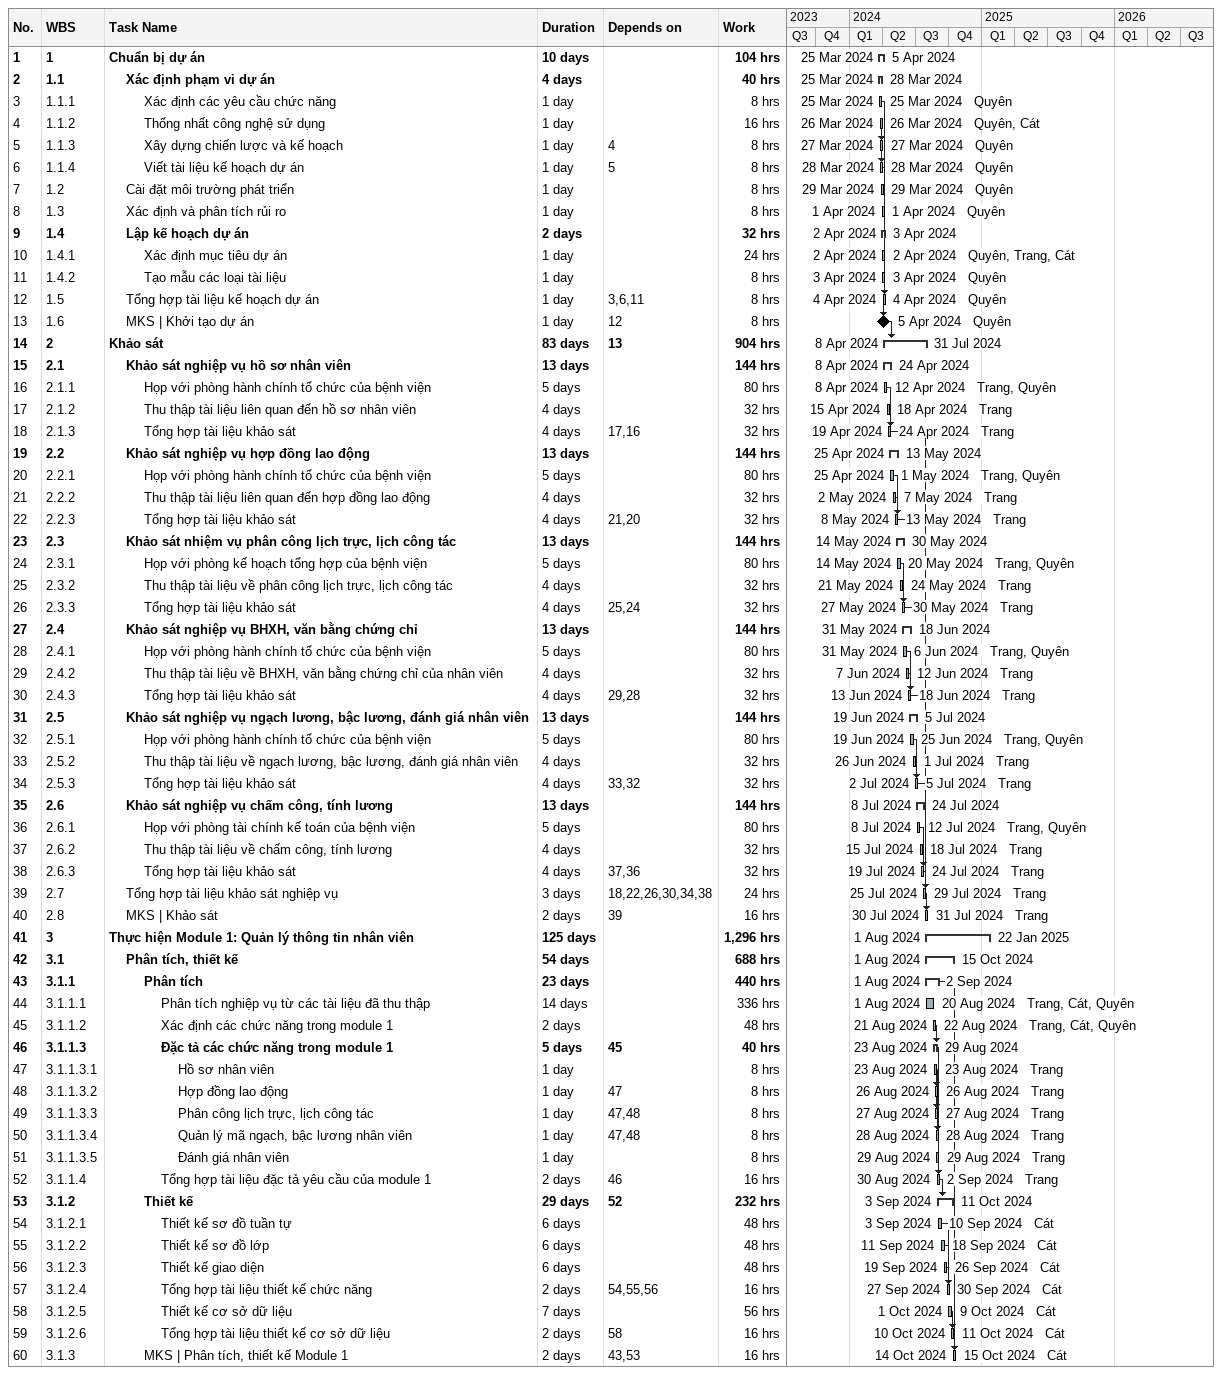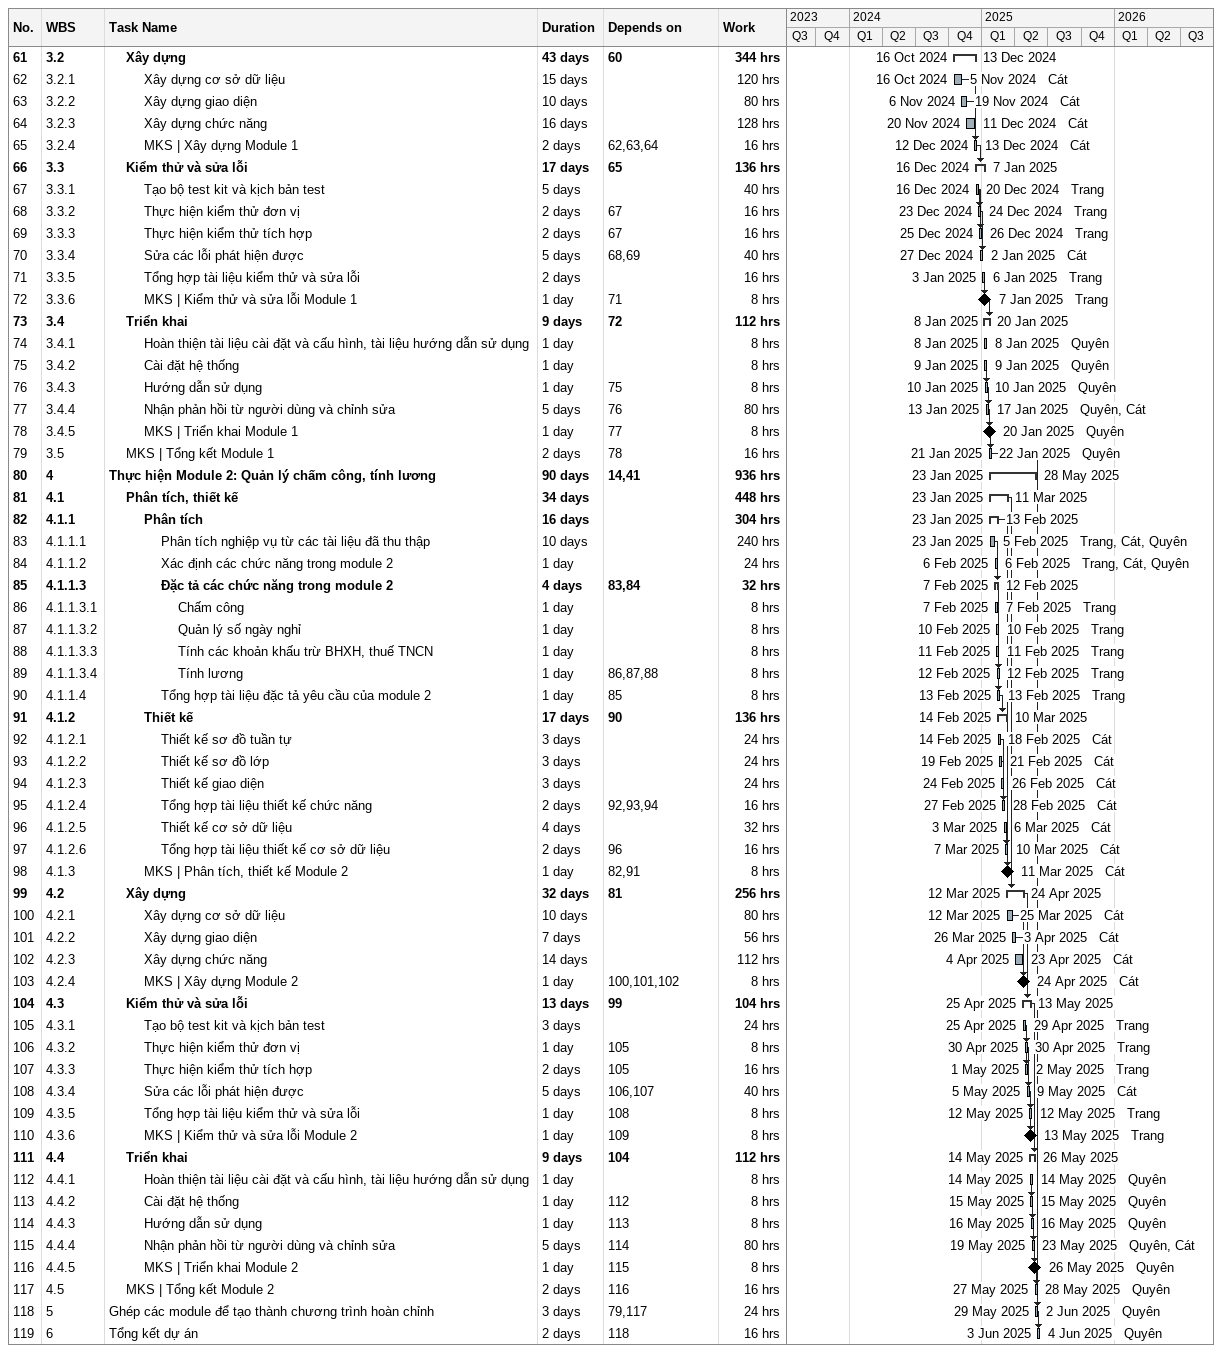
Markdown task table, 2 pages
| ID | WBS | Task | Duration | Start | Finish | Predecessors | Resources | Work (h) |
|---|---|---|---|---|---|---|---|---|
| 1 | 1 | **Chuẩn bị dự án** | 10d | 2024-03-25 | 2024-04-05 |  |  | 104 |
| 2 | 1.1 | **Xác định phạm vi dự án** | 4d | 2024-03-25 | 2024-03-28 |  |  | 40 |
| 3 | 1.1.1 | Xác định các yêu cầu chức năng | 1d | 2024-03-25 | 2024-03-25 |  | Quyên | 8 |
| 4 | 1.1.2 | Thống nhất công nghệ sử dụng | 1d | 2024-03-26 | 2024-03-26 |  | Quyên, Cát | 16 |
| 5 | 1.1.3 | Xây dựng chiến lược và kế hoạch | 1d | 2024-03-27 | 2024-03-27 | 4 | Quyên | 8 |
| 6 | 1.1.4 | Viết tài liệu kế hoạch dự án | 1d | 2024-03-28 | 2024-03-28 | 5 | Quyên | 8 |
| 7 | 1.2 | Cài đặt môi trường phát triển | 1d | 2024-03-29 | 2024-03-29 |  | Quyên | 8 |
| 8 | 1.3 | Xác định và phân tích rủi ro | 1d | 2024-04-01 | 2024-04-01 |  | Quyên | 8 |
| 9 | 1.4 | **Lập kế hoạch dự án** | 2d | 2024-04-02 | 2024-04-03 |  |  | 32 |
| 10 | 1.4.1 | Xác định mục tiêu dự án | 1d | 2024-04-02 | 2024-04-02 |  | Quyên, Trang, Cát | 24 |
| 11 | 1.4.2 | Tạo mẫu các loại tài liệu | 1d | 2024-04-03 | 2024-04-03 |  | Quyên | 8 |
| 12 | 1.5 | Tổng hợp tài liệu kế hoạch dự án | 1d | 2024-04-04 | 2024-04-04 | 3, 6, 11 | Quyên | 8 |
| 13 | 1.6 | MKS \| Khởi tạo dự án | 1d | 2024-04-05 | 2024-04-05 | 12 | Quyên | 8 |
| 14 | 2 | **Khảo sát** | 83d | 2024-04-08 | 2024-07-31 | 13 |  | 904 |
| 15 | 2.1 | **Khảo sát nghiệp vụ hồ sơ nhân viên** | 13d | 2024-04-08 | 2024-04-24 |  |  | 144 |
| 16 | 2.1.1 | Họp với phòng hành chính tổ chức của bệnh viện | 5d | 2024-04-08 | 2024-04-12 |  | Trang, Quyên | 80 |
| 17 | 2.1.2 | Thu thập tài liệu liên quan đến hồ sơ nhân viên | 4d | 2024-04-15 | 2024-04-18 |  | Trang | 32 |
| 18 | 2.1.3 | Tổng hợp tài liệu khảo sát | 4d | 2024-04-19 | 2024-04-24 | 17, 16 | Trang | 32 |
| 19 | 2.2 | **Khảo sát nghiệp vụ hợp đồng lao động** | 13d | 2024-04-25 | 2024-05-13 |  |  | 144 |
| 20 | 2.2.1 | Họp với phòng hành chính tổ chức của bệnh viện | 5d | 2024-04-25 | 2024-05-01 |  | Trang, Quyên | 80 |
| 21 | 2.2.2 | Thu thập tài liệu liên quan đến hợp đồng lao động | 4d | 2024-05-02 | 2024-05-07 |  | Trang | 32 |
| 22 | 2.2.3 | Tổng hợp tài liệu khảo sát | 4d | 2024-05-08 | 2024-05-13 | 21, 20 | Trang | 32 |
| 23 | 2.3 | **Khảo sát nhiệm vụ phân công lịch trực, lịch công tác** | 13d | 2024-05-14 | 2024-05-30 |  |  | 144 |
| 24 | 2.3.1 | Họp với phòng kế hoạch tổng hợp của bệnh viện | 5d | 2024-05-14 | 2024-05-20 |  | Trang, Quyên | 80 |
| 25 | 2.3.2 | Thu thập tài liệu về phân công lịch trực, lịch công tác | 4d | 2024-05-21 | 2024-05-24 |  | Trang | 32 |
| 26 | 2.3.3 | Tổng hợp tài liệu khảo sát | 4d | 2024-05-27 | 2024-05-30 | 25, 24 | Trang | 32 |
| 27 | 2.4 | **Khảo sát nghiệp vụ BHXH, văn bằng chứng chỉ** | 13d | 2024-05-31 | 2024-06-18 |  |  | 144 |
| 28 | 2.4.1 | Họp với phòng hành chính tổ chức của bệnh viện | 5d | 2024-05-31 | 2024-06-06 |  | Trang, Quyên | 80 |
| 29 | 2.4.2 | Thu thập tài liệu về BHXH, văn bằng chứng chỉ của nhân viên | 4d | 2024-06-07 | 2024-06-12 |  | Trang | 32 |
| 30 | 2.4.3 | Tổng hợp tài liệu khảo sát | 4d | 2024-06-13 | 2024-06-18 | 29, 28 | Trang | 32 |
| 31 | 2.5 | **Khảo sát nghiệp vụ ngạch lương, bậc lương, đánh giá nhân viên** | 13d | 2024-06-19 | 2024-07-05 |  |  | 144 |
| 32 | 2.5.1 | Họp với phòng hành chính tổ chức của bệnh viện | 5d | 2024-06-19 | 2024-06-25 |  | Trang, Quyên | 80 |
| 33 | 2.5.2 | Thu thập tài liệu về ngạch lương, bậc lương, đánh giá nhân viên | 4d | 2024-06-26 | 2024-07-01 |  | Trang | 32 |
| 34 | 2.5.3 | Tổng hợp tài liệu khảo sát | 4d | 2024-07-02 | 2024-07-05 | 33, 32 | Trang | 32 |
| 35 | 2.6 | **Khảo sát nghiệp vụ chấm công, tính lương** | 13d | 2024-07-08 | 2024-07-24 |  |  | 144 |
| 36 | 2.6.1 | Họp với phòng tài chính kế toán của bệnh viện | 5d | 2024-07-08 | 2024-07-12 |  | Trang, Quyên | 80 |
| 37 | 2.6.2 | Thu thập tài liệu về chấm công, tính lương | 4d | 2024-07-15 | 2024-07-18 |  | Trang | 32 |
| 38 | 2.6.3 | Tổng hợp tài liệu khảo sát | 4d | 2024-07-19 | 2024-07-24 | 37, 36 | Trang | 32 |
| 39 | 2.7 | Tổng hợp tài liệu khảo sát nghiệp vụ | 3d | 2024-07-25 | 2024-07-29 | 18, 22, 26, 30, 34, 38 | Trang | 24 |
| 40 | 2.8 | MKS \| Khảo sát | 2d | 2024-07-30 | 2024-07-31 | 39 | Trang | 16 |
| 41 | 3 | **Thực hiện Module 1: Quản lý thông tin nhân viên** | 125d | 2024-08-01 | 2025-01-22 |  |  | 1296 |
| 42 | 3.1 | **Phân tích, thiết kế** | 54d | 2024-08-01 | 2024-10-15 |  |  | 688 |
| 43 | 3.1.1 | **Phân tích** | 23d | 2024-08-01 | 2024-09-02 |  |  | 440 |
| 44 | 3.1.1.1 | Phân tích nghiệp vụ từ các tài liệu đã thu thập | 14d | 2024-08-01 | 2024-08-20 |  | Trang, Cát, Quyên | 336 |
| 45 | 3.1.1.2 | Xác định các chức năng trong module 1 | 2d | 2024-08-21 | 2024-08-22 |  | Trang, Cát, Quyên | 48 |
| 46 | 3.1.1.3 | **Đặc tả các chức năng trong module 1** | 5d | 2024-08-23 | 2024-08-29 | 45 |  | 40 |
| 47 | 3.1.1.3.1 | Hồ sơ nhân viên | 1d | 2024-08-23 | 2024-08-23 |  | Trang | 8 |
| 48 | 3.1.1.3.2 | Hợp đồng lao động | 1d | 2024-08-26 | 2024-08-26 | 47 | Trang | 8 |
| 49 | 3.1.1.3.3 | Phân công lịch trực, lịch công tác | 1d | 2024-08-27 | 2024-08-27 | 47, 48 | Trang | 8 |
| 50 | 3.1.1.3.4 | Quản lý mã ngạch, bậc lương nhân viên | 1d | 2024-08-28 | 2024-08-28 | 47, 48 | Trang | 8 |
| 51 | 3.1.1.3.5 | Đánh giá nhân viên | 1d | 2024-08-29 | 2024-08-29 |  | Trang | 8 |
| 52 | 3.1.1.4 | Tổng hợp tài liệu đặc tả yêu cầu của module 1 | 2d | 2024-08-30 | 2024-09-02 | 46 | Trang | 16 |
| 53 | 3.1.2 | **Thiết kế** | 29d | 2024-09-03 | 2024-10-11 | 52 |  | 232 |
| 54 | 3.1.2.1 | Thiết kế sơ đồ tuần tự | 6d | 2024-09-03 | 2024-09-10 |  | Cát | 48 |
| 55 | 3.1.2.2 | Thiết kế sơ đồ lớp | 6d | 2024-09-11 | 2024-09-18 |  | Cát | 48 |
| 56 | 3.1.2.3 | Thiết kế giao diện | 6d | 2024-09-19 | 2024-09-26 |  | Cát | 48 |
| 57 | 3.1.2.4 | Tổng hợp tài liệu thiết kế chức năng | 2d | 2024-09-27 | 2024-09-30 | 54, 55, 56 | Cát | 16 |
| 58 | 3.1.2.5 | Thiết kế cơ sở dữ liệu | 7d | 2024-10-01 | 2024-10-09 |  | Cát | 56 |
| 59 | 3.1.2.6 | Tổng hợp tài liệu thiết kế cơ sở dữ liệu | 2d | 2024-10-10 | 2024-10-11 | 58 | Cát | 16 |
| 60 | 3.1.3 | MKS \| Phân tích, thiết kế Module 1 | 2d | 2024-10-14 | 2024-10-15 | 43, 53 | Cát | 16 |
| 61 | 3.2 | **Xây dựng** | 43d | 2024-10-16 | 2024-12-13 | 60 |  | 344 |
| 62 | 3.2.1 | Xây dựng cơ sở dữ liệu | 15d | 2024-10-16 | 2024-11-05 |  | Cát | 120 |
| 63 | 3.2.2 | Xây dựng giao diện | 10d | 2024-11-06 | 2024-11-19 |  | Cát | 80 |
| 64 | 3.2.3 | Xây dựng chức năng | 16d | 2024-11-20 | 2024-12-11 |  | Cát | 128 |
| 65 | 3.2.4 | MKS \| Xây dựng Module 1 | 2d | 2024-12-12 | 2024-12-13 | 62, 63, 64 | Cát | 16 |
| 66 | 3.3 | **Kiểm thử và sửa lỗi** | 17d | 2024-12-16 | 2025-01-07 | 65 |  | 136 |
| 67 | 3.3.1 | Tạo bộ test kit và kịch bản test | 5d | 2024-12-16 | 2024-12-20 |  | Trang | 40 |
| 68 | 3.3.2 | Thực hiện kiểm thử đơn vị | 2d | 2024-12-23 | 2024-12-24 | 67 | Trang | 16 |
| 69 | 3.3.3 | Thực hiện kiểm thử tích hợp | 2d | 2024-12-25 | 2024-12-26 | 67 | Trang | 16 |
| 70 | 3.3.4 | Sửa các lỗi phát hiện được | 5d | 2024-12-27 | 2025-01-02 | 68, 69 | Cát | 40 |
| 71 | 3.3.5 | Tổng hợp tài liệu kiểm thử và sửa lỗi | 2d | 2025-01-03 | 2025-01-06 |  | Trang | 16 |
| 72 | 3.3.6 | MKS \| Kiểm thử và sửa lỗi Module 1 | 1d | 2025-01-07 | 2025-01-07 | 71 | Trang | 8 |
| 73 | 3.4 | **Triển khai** | 9d | 2025-01-08 | 2025-01-20 | 72 |  | 112 |
| 74 | 3.4.1 | Hoàn thiện tài liệu cài đặt và cấu hình, tài liệu hướng dẫn sử dụng | 1d | 2025-01-08 | 2025-01-08 |  | Quyên | 8 |
| 75 | 3.4.2 | Cài đặt hệ thống | 1d | 2025-01-09 | 2025-01-09 |  | Quyên | 8 |
| 76 | 3.4.3 | Hướng dẫn sử dụng | 1d | 2025-01-10 | 2025-01-10 | 75 | Quyên | 8 |
| 77 | 3.4.4 | Nhận phản hồi từ người dùng và chỉnh sửa | 5d | 2025-01-13 | 2025-01-17 | 76 | Quyên, Cát | 80 |
| 78 | 3.4.5 | MKS \| Triển khai Module 1 | 1d | 2025-01-20 | 2025-01-20 | 77 | Quyên | 8 |
| 79 | 3.5 | MKS \| Tổng kết Module 1 | 2d | 2025-01-21 | 2025-01-22 | 78 | Quyên | 16 |
| 80 | 4 | **Thực hiện Module 2: Quản lý chấm công, tính lương** | 90d | 2025-01-23 | 2025-05-28 | 14, 41 |  | 936 |
| 81 | 4.1 | **Phân tích, thiết kế** | 34d | 2025-01-23 | 2025-03-11 |  |  | 448 |
| 82 | 4.1.1 | **Phân tích** | 16d | 2025-01-23 | 2025-02-13 |  |  | 304 |
| 83 | 4.1.1.1 | Phân tích nghiệp vụ từ các tài liệu đã thu thập | 10d | 2025-01-23 | 2025-02-05 |  | Trang, Cát, Quyên | 240 |
| 84 | 4.1.1.2 | Xác định các chức năng trong module 2 | 1d | 2025-02-06 | 2025-02-06 |  | Trang, Cát, Quyên | 24 |
| 85 | 4.1.1.3 | **Đặc tả các chức năng trong module 2** | 4d | 2025-02-07 | 2025-02-12 | 83, 84 |  | 32 |
| 86 | 4.1.1.3.1 | Chấm công | 1d | 2025-02-07 | 2025-02-07 |  | Trang | 8 |
| 87 | 4.1.1.3.2 | Quản lý số ngày nghỉ | 1d | 2025-02-10 | 2025-02-10 |  | Trang | 8 |
| 88 | 4.1.1.3.3 | Tính các khoản khấu trừ BHXH, thuế TNCN | 1d | 2025-02-11 | 2025-02-11 |  | Trang | 8 |
| 89 | 4.1.1.3.4 | Tính lương | 1d | 2025-02-12 | 2025-02-12 | 86, 87, 88 | Trang | 8 |
| 90 | 4.1.1.4 | Tổng hợp tài liệu đặc tả yêu cầu của module 2 | 1d | 2025-02-13 | 2025-02-13 | 85 | Trang | 8 |
| 91 | 4.1.2 | **Thiết kế** | 17d | 2025-02-14 | 2025-03-10 | 90 |  | 136 |
| 92 | 4.1.2.1 | Thiết kế sơ đồ tuần tự | 3d | 2025-02-14 | 2025-02-18 |  | Cát | 24 |
| 93 | 4.1.2.2 | Thiết kế sơ đồ lớp | 3d | 2025-02-19 | 2025-02-21 |  | Cát | 24 |
| 94 | 4.1.2.3 | Thiết kế giao diện | 3d | 2025-02-24 | 2025-02-26 |  | Cát | 24 |
| 95 | 4.1.2.4 | Tổng hợp tài liệu thiết kế chức năng | 2d | 2025-02-27 | 2025-02-28 | 92, 93, 94 | Cát | 16 |
| 96 | 4.1.2.5 | Thiết kế cơ sở dữ liệu | 4d | 2025-03-03 | 2025-03-06 |  | Cát | 32 |
| 97 | 4.1.2.6 | Tổng hợp tài liệu thiết kế cơ sở dữ liệu | 2d | 2025-03-07 | 2025-03-10 | 96 | Cát | 16 |
| 98 | 4.1.3 | MKS \| Phân tích, thiết kế Module 2 | 1d | 2025-03-11 | 2025-03-11 | 82, 91 | Cát | 8 |
| 99 | 4.2 | **Xây dựng** | 32d | 2025-03-12 | 2025-04-24 | 81 |  | 256 |
| 100 | 4.2.1 | Xây dựng cơ sở dữ liệu | 10d | 2025-03-12 | 2025-03-25 |  | Cát | 80 |
| 101 | 4.2.2 | Xây dựng giao diện | 7d | 2025-03-26 | 2025-04-03 |  | Cát | 56 |
| 102 | 4.2.3 | Xây dựng chức năng | 14d | 2025-04-04 | 2025-04-23 |  | Cát | 112 |
| 103 | 4.2.4 | MKS \| Xây dựng Module 2 | 1d | 2025-04-24 | 2025-04-24 | 100, 101, 102 | Cát | 8 |
| 104 | 4.3 | **Kiểm thử và sửa lỗi** | 13d | 2025-04-25 | 2025-05-13 | 99 |  | 104 |
| 105 | 4.3.1 | Tạo bộ test kit và kịch bản test | 3d | 2025-04-25 | 2025-04-29 |  | Trang | 24 |
| 106 | 4.3.2 | Thực hiện kiểm thử đơn vị | 1d | 2025-04-30 | 2025-04-30 | 105 | Trang | 8 |
| 107 | 4.3.3 | Thực hiện kiểm thử tích hợp | 2d | 2025-05-01 | 2025-05-02 | 105 | Trang | 16 |
| 108 | 4.3.4 | Sửa các lỗi phát hiện được | 5d | 2025-05-05 | 2025-05-09 | 106, 107 | Cát | 40 |
| 109 | 4.3.5 | Tổng hợp tài liệu kiểm thử và sửa lỗi | 1d | 2025-05-12 | 2025-05-12 | 108 | Trang | 8 |
| 110 | 4.3.6 | MKS \| Kiểm thử và sửa lỗi Module 2 | 1d | 2025-05-13 | 2025-05-13 | 109 | Trang | 8 |
| 111 | 4.4 | **Triển khai** | 9d | 2025-05-14 | 2025-05-26 | 104 |  | 112 |
| 112 | 4.4.1 | Hoàn thiện tài liệu cài đặt và cấu hình, tài liệu hướng dẫn sử dụng | 1d | 2025-05-14 | 2025-05-14 |  | Quyên | 8 |
| 113 | 4.4.2 | Cài đặt hệ thống | 1d | 2025-05-15 | 2025-05-15 | 112 | Quyên | 8 |
| 114 | 4.4.3 | Hướng dẫn sử dụng | 1d | 2025-05-16 | 2025-05-16 | 113 | Quyên | 8 |
| 115 | 4.4.4 | Nhận phản hồi từ người dùng và chỉnh sửa | 5d | 2025-05-19 | 2025-05-23 | 114 | Quyên, Cát | 80 |
| 116 | 4.4.5 | MKS \| Triển khai Module 2 | 1d | 2025-05-26 | 2025-05-26 | 115 | Quyên | 8 |
| 117 | 4.5 | MKS \| Tổng kết Module 2 | 2d | 2025-05-27 | 2025-05-28 | 116 | Quyên | 16 |
| 118 | 5 | Ghép các module để tạo thành chương trình hoàn chỉnh | 3d | 2025-05-29 | 2025-06-02 | 79, 117 | Quyên | 24 |
| 119 | 6 | Tổng kết dự án | 2d | 2025-06-03 | 2025-06-04 | 118 | Quyên | 16 |
